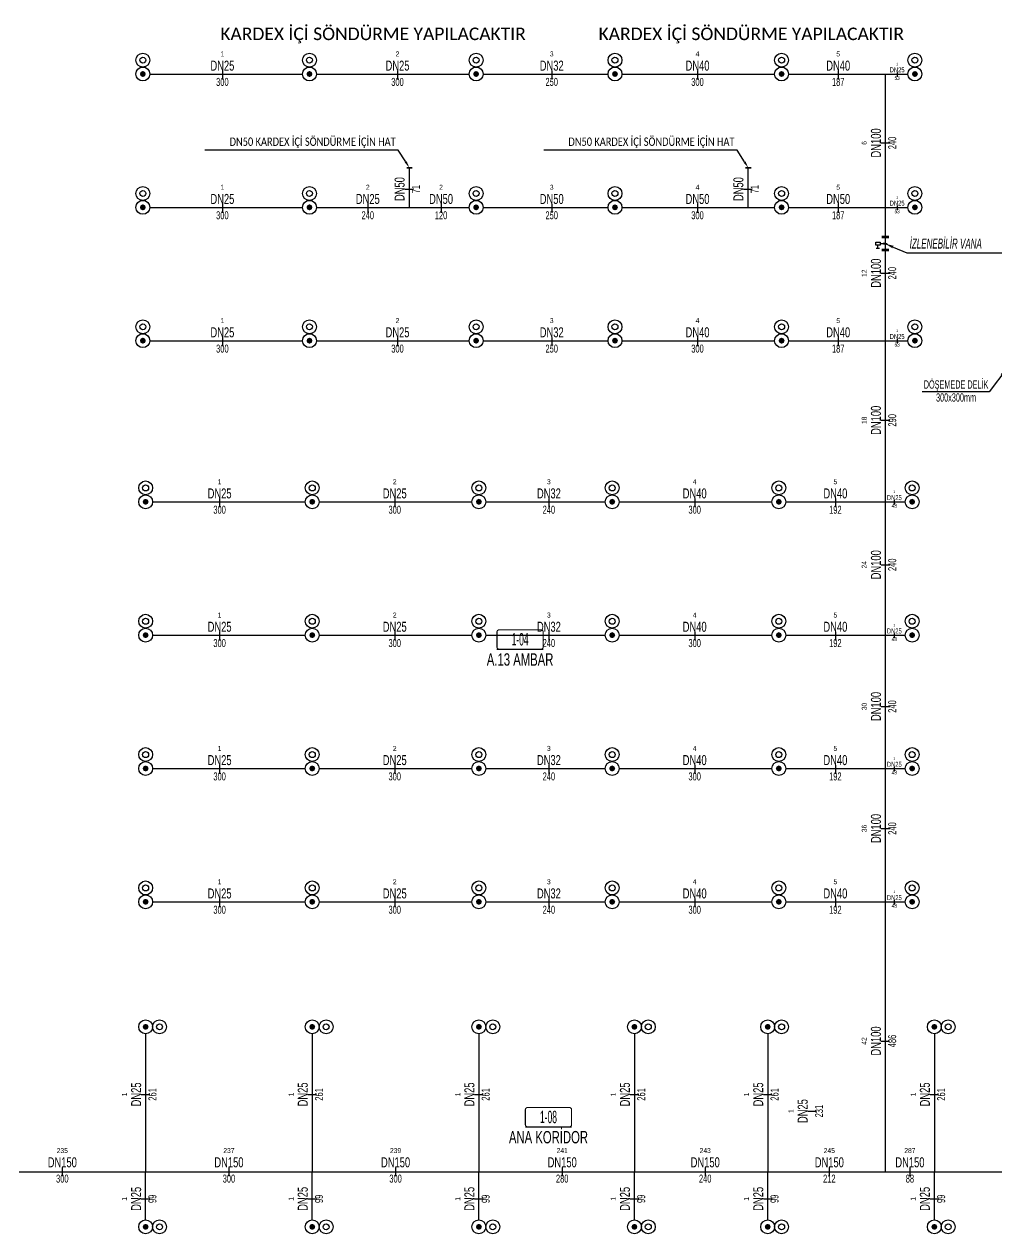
# Model space of a CAD drawing. Header units: centimetres. Extents: x 394264 to 551709, y 50011 to 59011.
# Drawn here: x 454831 to 456582, y 54590 to 56767 of the extents above; entities that cross this region are included whole.
import ezdxf
from ezdxf import colors
from ezdxf.entities.mleader import LeaderData, LeaderLine
from ezdxf.enums import TextEntityAlignment as Align
from ezdxf.math import Vec2, Vec3

# ---------------------------------------------------------------- set-up
doc = ezdxf.new("R2010")
doc.units = ezdxf.units.CM
doc.layers.get('0').update_dxf_attribs({"lineweight": 9})
for name, color, linetype, lineweight in [('-M-FIRE REZERVASYON', 2, 'Continuous', 30), ('-M-FIRE VALVE', 7, 'Continuous', 30), ('-M-YNGN-EQUIP', 7, 'Continuous', 25), ('-M-YNGN-ZON3', 6, 'SP', 30), ('0-MEK-YNG-YAZI', 71, 'Continuous', 35)]:
    doc.layers.add(name, color=color, linetype=linetype, lineweight=lineweight)
for name, color, linetype in [('-M-MAHAL-DEBILER', 7, 'Continuous'), ('-M-MAHAL-ETIKET-NOT', 7, 'Continuous'), ('-M-MAHAL-ETIKET-NOTM', 7, 'Continuous'), ('-M-MAHAL-ETK-', 7, 'Continuous'), ('-M-MAHAL-HAVA-DEGISIM', 7, 'Continuous'), ('-M-MAHAL-NO', 7, 'Continuous'), ('-M-MAHAL-NOM', 7, 'Continuous'), ('-M-YNGN-BORUID', 7, 'Continuous'), ('-M-YNGN-BORUUZUN', 7, 'Continuous'), ('-M-YNGN-BORUYUK', 7, 'Continuous'), ('-M-YNGN-SPR-YUK', 7, 'Continuous'), ('-M-YNGN-ZON3-CAP-', 7, 'Continuous'), ('-M-YNGN-ZON3-SPR-', 7, 'Continuous')]:
    doc.layers.add(name, color=color, linetype=linetype)
doc.layers.add('-M-YNGN-SPR-CAPCIZGI', color=188, linetype='Continuous', plot=False)
doc.styles.add('-M-ISSO-TEXT-TTF', font='ARIALN.TTF')
doc.styles.add('-M-MHLETK-NOT', font='romans.shx', dxfattribs={"width": 0.7})
doc.styles.add('-M-MHLETK-TEXT', font='ARIALN.TTF', dxfattribs={"width": 0.7})
doc.styles.add('ARIAL', font='arial.ttf', dxfattribs={"width": 0.8, "height": 16})
doc.styles.add('CIZGI', font='tahoma.ttf', dxfattribs={"width": 0.8, "oblique": 20})
doc.styles.add('GMD_', font='ARIALNI.TTF', dxfattribs={"height": 18})
doc.styles.add('HCAD', font='HCAD.SHX', dxfattribs={"width": 0.8, "height": 0.2})
doc.styles.add('PIPESIZE', font='hcad.shx', dxfattribs={"width": 0.8})
doc.styles.add('SPR-NOT', font='romans.shx')
doc.styles.get("Standard").update_dxf_attribs({"font": 'arial.ttf'})
doc.styles.add('YAZI', font='arial.ttf', dxfattribs={"width": 0.6, "height": 40})
doc.linetypes.add('SP', pattern='A,2,-0.1,["SP",CIZGI,S=0.14,R=0.2,X=0,Y=-0.07],-0.255', length=2.355)
doc.dimstyles.get("Standard").update_dxf_attribs({"dimtxt": 0.18, "dimasz": 0.18, "dimexe": 0.18, "dimexo": 0.0625, "dimgap": 0.09, "dimtad": 0, "dimtih": 1, "dimtoh": 1, "dimdec": 4, "dimzin": 0, "dimdsep": 46, "dimtxsty": 'Standard', "dimcen": 0.09, "dimadec": 0, "dimazin": 0, "dimtfac": 1, "dimtdec": 4, "dimtofl": 0, "dimtmove": 0, "dimatfit": 3, "dimfxl": 1, "dimtolj": 1, "dimtzin": 0, "dimarcsym": 0})

# ---------------------------------------------------------------- blocks, each defined once
blk = doc.blocks.new('M-MHLETK-YNG')
at = {"layer": '-M-MAHAL-ETIKET-NOTM', "color": 3, "style": '-M-ISSO-TEXT-TTF', "width": 0.8, "flags": 8}
blk.add_attdef('MAH-ADI2', text='', height=1.11, dxfattribs=at).set_placement((0, -2.55), align=Align.MIDDLE_CENTER)
at = {"layer": '-M-MAHAL-HAVA-DEGISIM', "style": '-M-MHLETK-NOT', "width": 0.5, "flags": 8}
blk.add_attdef('HAVADEG', text='', height=0.6, dxfattribs=at).set_placement((0, 3.61), align=Align.MIDDLE_CENTER)
blk.add_wipeout([(-2.08, 1.74), (2.08, 1.74), (2.08, 0), (-2.08, 0)]).dxf.layer = '-M-MAHAL-ETK-'
at = {"layer": '-M-MAHAL-ETK-', "color": 0}
for p, q in [((-2.08, 0), (2.08, 0)), ((-1.16, 0), (-1.16, 0))]:
    blk.add_line(p, q, dxfattribs=at)
blk.add_lwpolyline([(-1.88, 1.74, 0.1, 0.1, 0), (1.88, 1.74, 0.1, 0.1, -0.414214), (2.08, 1.54, 0.1, 0.1, 0), (2.08, 0.2, 0.1, 0.1, -0.414214), (1.88, 0, 0.1, 0.1, 0), (-1.88, 0, 0.1, 0.1, -0.414214), (-2.08, 0.2, 0.1, 0.1, 0), (-2.08, 1.54, 0.1, 0.1, -0.414214)], format="xyseb", close=True, dxfattribs=at)
at = {"layer": '-M-MAHAL-DEBILER', "color": 4, "style": '-M-MHLETK-NOT', "width": 0.5, "flags": 8}
blk.add_attdef('DEBIS', text='', height=0.4, dxfattribs=at).set_placement((-2.17, 2.15), align=Align.MIDDLE_CENTER)
at = {"layer": '-M-MAHAL-DEBILER', "color": 191, "style": '-M-MHLETK-NOT', "width": 0.5, "flags": 8}
blk.add_attdef('DEBIR', text='', height=0.4, dxfattribs=at).set_placement((-1.61, 2.15), align=Align.MIDDLE_CENTER)
at = {"layer": '-M-MAHAL-DEBILER', "color": 31, "style": '-M-MHLETK-NOT', "width": 0.5, "flags": 8}
blk.add_attdef('DEBIF', text='', height=0.4, dxfattribs=at).set_placement((1.59, 2.15), align=Align.MIDDLE_CENTER)
at = {"layer": '-M-MAHAL-DEBILER', "color": 1, "style": '-M-MHLETK-NOT', "width": 0.5, "flags": 8}
blk.add_attdef('DEBIE', text='', height=0.4, dxfattribs=at).set_placement((2.32, 2.15), align=Align.MIDDLE_CENTER)
at = {"layer": '-M-MAHAL-ETIKET-NOT', "color": 3}
for tag, height, style, width, flags, p in [('KIS', 0.04, '-M-MHLETK-NOT', 0.5, 9, (-2.59, 1.62)), ('ALAN', 0.04, '-M-MHLETK-NOT', 0.5, 9, (-2.58, 1.56)), ('RH', 0.04, '-M-MHLETK-NOT', 0.5, 9, (-2.39, 1.62)), ('YUKSEKLIK', 0.04, '-M-MHLETK-NOT', 0.5, 9, (-2.32, 1.56)), ('YAZ', 0.04, '-M-MHLETK-NOT', 0.5, 9, (-2.18, 1.62)), ('MAH-ADI', 1.11, '-M-ISSO-TEXT-TTF', 0.8, 8, (0, -0.93))]:
    blk.add_attdef(tag, text='', height=height, dxfattribs=dict(at, style=style, width=width, flags=flags)).set_placement(p, align=Align.MIDDLE_CENTER)
at = {"layer": '-M-MAHAL-ETIKET-NOT', "color": 3, "style": '-M-MHLETK-NOT', "width": 0.5, "flags": 9}
for tag, p, height in [('HL', (-2.62, 1.49), 0.0286), ('KLKTR', (-2.62, 1.42), 0.04), ('RDY-BOY1', (-2.61, 1.37), 0.0286), ('RDY-BOY2', (-2.61, 1.32), 0.0286), ('RDY-BOY3', (-2.61, 1.27), 0.0286), ('RDY-BOY4', (-2.61, 1.22), 0.0286), ('KON-BOY1', (-2.61, 1.14), 0.0286), ('KON-BOY2', (-2.61, 1.09), 0.0286), ('HLA', (-2.52, 1.49), 0.0286), ('RDY-TIP1', (-2.5, 1.37), 0.0286), ('RDY-TIP2', (-2.5, 1.32), 0.0286), ('RDY-TIP3', (-2.5, 1.27), 0.0286), ('RDY-TIP4', (-2.5, 1.22), 0.0286), ('KON-TIP1', (-2.5, 1.14), 0.0286), ('KON-TIP2', (-2.5, 1.09), 0.0286), ('RDY-ADET1', (-2.39, 1.37), 0.0286), ('RDY-ADET2', (-2.39, 1.32), 0.0286), ('RDY-ADET3', (-2.39, 1.27), 0.0286), ('RDY-ADET4', (-2.39, 1.22), 0.0286), ('KON-ADET1', (-2.39, 1.14), 0.0286), ('KON-ADET2', (-2.39, 1.09), 0.0286), ('RDY-ISI1', (-2.27, 1.37), 0.0286), ('RDY-ISI2', (-2.27, 1.32), 0.0286), ('RDY-ISI3', (-2.27, 1.27), 0.0286), ('RDY-ISI4', (-2.27, 1.22), 0.0286), ('KON-ISI1', (-2.27, 1.14), 0.0286), ('KON-ISI2', (-2.27, 1.09), 0.0286), ('SHG', (-2.23, 1.49), 0.0286), ('AHU', (-2.23, 1.44), 0.0286), ('LHG', (-2.13, 1.49), 0.0286), ('RDY-BNP1', (-2.1, 1.37), 0.0286), ('RDY-BNP2', (-2.1, 1.32), 0.0286), ('RDY-BNP3', (-2.1, 1.27), 0.0286), ('RDY-BNP4', (-2.1, 1.22), 0.0286), ('KON-BNP1', (-2.1, 1.14), 0.0286), ('KON-BNP2', (-2.1, 1.09), 0.0286), ('HG', (-2.04, 1.49), 0.0286), ('HGA', (-1.96, 1.49), 0.0286), ('EF', (-1.96, 1.44), 0.0286), ('RDY-BNK1', (-1.96, 1.37), 0.0286), ('RDY-BNK2', (-1.96, 1.32), 0.0286), ('RDY-BNK3', (-1.96, 1.27), 0.0286), ('RDY-BNK4', (-1.96, 1.22), 0.0286), ('KON-BNK1', (-1.96, 1.14), 0.0286), ('KON-BNK2', (-1.96, 1.09), 0.0286), ('KON-BOY3', (-2.61, 1.04), 0.0286), ('FCU-TIP1', (-2.61, 0.96), 0.0286), ('FCU-TIP2', (-2.61, 0.91), 0.0286), ('FCU-TIP3', (-2.61, 0.86), 0.0286), ('VRV-TIP1', (-2.61, 0.76), 0.0286), ('VRV-TIP2', (-2.61, 0.71), 0.0286), ('FCU-ADET1', (-2.52, 0.96), 0.0286), ('FCU-ADET2', (-2.52, 0.91), 0.0286), ('FCU-ADET3', (-2.52, 0.86), 0.0286), ('VRV-ADET1', (-2.52, 0.76), 0.0286), ('VRV-ADET2', (-2.52, 0.71), 0.0286), ('KON-TIP3', (-2.5, 1.04), 0.0286), ('FCU-KAP1', (-2.4, 0.96), 0.0286), ('FCU-KAP2', (-2.4, 0.91), 0.0286), ('FCU-KAP3', (-2.4, 0.86), 0.0286), ('VRV-KAP1', (-2.4, 0.76), 0.0286), ('VRV-KAP2', (-2.4, 0.71), 0.0286), ('KON-ADET3', (-2.39, 1.04), 0.0286), ('FCU-DUY1', (-2.27, 0.96), 0.0286), ('FCU-DUY2', (-2.27, 0.91), 0.0286), ('FCU-DUY3', (-2.27, 0.86), 0.0286), ('VRV-DUY1', (-2.27, 0.76), 0.0286), ('VRV-DUY2', (-2.27, 0.71), 0.0286), ('KON-ISI3', (-2.27, 1.04), 0.0286), ('FCU-SOG1', (-2.15, 0.96), 0.0286), ('FCU-SOG2', (-2.15, 0.91), 0.0286), ('FCU-SOG3', (-2.15, 0.86), 0.0286), ('VRV-SOG1', (-2.15, 0.76), 0.0286), ('VRV-SOG2', (-2.15, 0.71), 0.0286), ('KON-BNP3', (-2.1, 1.04), 0.0286), ('FCU-ISI1', (-2.04, 0.96), 0.0286), ('FCU-ISI2', (-2.04, 0.91), 0.0286), ('FCU-ISI3', (-2.04, 0.86), 0.0286), ('VRV-ISI1', (-2.04, 0.76), 0.0286), ('VRV-ISI2', (-2.04, 0.71), 0.0286), ('KON-BNK3', (-1.96, 1.04), 0.0286), ('FCU-DEBI1', (-1.95, 0.96), 0.0286), ('FCU-DEBI2', (-1.95, 0.91), 0.0286), ('FCU-DEBI3', (-1.95, 0.86), 0.0286), ('VRV-DEBI1', (-1.95, 0.76), 0.0286), ('VRV-DEBI2', (-1.95, 0.71), 0.0286), ('FCU-BNP1', (-1.83, 0.96), 0.0286), ('FCU-BNP2', (-1.83, 0.91), 0.0286), ('FCU-BNP3', (-1.83, 0.86), 0.0286), ('VRV-BNP1', (-1.83, 0.76), 0.0286), ('VRV-BNP2', (-1.83, 0.71), 0.0286), ('FCU-BNK1', (-1.61, 0.96), 0.0286), ('FCU-BNK2', (-1.61, 0.91), 0.0286), ('FCU-BNK3', (-1.61, 0.86), 0.0286), ('VRV-BNK1', (-1.61, 0.76), 0.0286), ('VRV-BNK2', (-1.61, 0.71), 0.0286)]:
    blk.add_attdef(tag, p, '', height=height, dxfattribs=at)
at = {"layer": '-M-MAHAL-HAVA-DEGISIM', "style": '-M-MHLETK-NOT', "width": 0.5, "flags": 8}
blk.add_attdef('HAVA', text='', height=0.6, dxfattribs=at).set_placement((0, 2.4), align=Align.MIDDLE_CENTER)
at = {"layer": '-M-MAHAL-NO', "color": 7, "style": '-M-MHLETK-TEXT', "width": 0.6, "flags": 8}
blk.add_attdef('MAH-NO', text='', height=1.11, dxfattribs=at).set_placement((0, 0.89), align=Align.MIDDLE_CENTER)
at = {"layer": '-M-MAHAL-NOM', "color": 7, "style": '-M-MHLETK-TEXT', "width": 0.6, "flags": 8}
blk.add_attdef('MAH-NOM', text='', height=1.11, dxfattribs=at).set_placement((0, 0.89), align=Align.MIDDLE_CENTER)
blk = doc.blocks.new('*U147')
at = {"color": 0, "linetype": 'ByBlock'}
for p, q in [((-23.2, -11.4), (-23.2, 11.1)), ((-18.7, -11.4), (-18.7, 11.1)), ((-2.7, 6.9), (2.7, -6.9)), ((0, 0), (0, 16.6)), ((15.7, 23.9), (4.9, 23.9)), ((15.7, 18.4), (15.7, 29.4)), ((18.7, -11.4), (18.7, 11.1)), ((23.2, -11.4), (23.2, 11.1))]:
    blk.add_line(p, q, dxfattribs=at)
blk.add_lwpolyline([(-4.9, 31.2), (-4.9, 16.6), (4.9, 16.6), (4.9, 31.2)], close=True, dxfattribs=at)
blk.add_trace([(-2.7, 6.9), (2.7, 6.9), (-2.7, -6.9), (2.7, -6.9)], dxfattribs=at)
blk = doc.blocks.new('SPRKL100')
at = {"layer": '-M-YNGN-SPR-CAPCIZGI'}
blk.add_line((0, 0.43), (0, -0.43), dxfattribs=at)
at = {"layer": '-M-YNGN-BORUID', "color": 0, "style": 'HCAD', "width": 0.8, "flags": 1}
blk.add_attdef('DIC', text='', height=0.4, dxfattribs=at).set_placement((0, -1.69), align=Align.CENTER)
at = {"layer": '-M-YNGN-BORUUZUN', "color": 0, "style": 'HCAD', "width": 0.7}
blk.add_attdef('BOY', text='', height=0.8, dxfattribs=at).set_placement((0, -1.08), align=Align.CENTER)
at = {"layer": '-M-YNGN-BORUYUK', "color": 6, "style": 'PIPESIZE', "width": 0.8}
blk.add_attdef('YUK', text='', height=0.5, dxfattribs=at).set_placement((0, 1.87), align=Align.CENTER)
at = {"color": 0, "style": 'PIPESIZE', "width": 0.7}
blk.add_attdef('CAP', text='', height=1, dxfattribs=at).set_placement((0, 0.45), align=Align.CENTER)
blk = doc.blocks.new('SP-C-PU-12')
at = {"ltscale": 10}
blk.add_line((0, 0), (0, 0), dxfattribs=at)
at = {"color": 1, "linetype": 'Continuous'}
for centre in [(0, 0), (25, 0)]:
    blk.add_circle(centre, 12.5, dxfattribs=at)
at = {"ltscale": 10}
blk.add_circle((25, 0), 5.37, dxfattribs=at)
for points in [[(-5.4, 0), (-3.8, 3.8), (-3.8, -3.8), (0, 5.4)], [(-3.8, -3.8), (0, 5.4), (0, -5.4), (3.8, 3.8)], [(0, -5.4), (3.8, 3.8), (3.8, -3.8), (5.4, 0)]]:
    blk.add_solid(points, dxfattribs=at)
at = {"layer": '-M-YNGN-SPR-YUK', "style": 'SPR-NOT', "width": 0.5, "flags": 9}
for tag, p in [('YUK', (0, 17.8)), ('CAP', (0, 14.4)), ('TIP', (0.2, 10.8))]:
    blk.add_attdef(tag, text='', height=2.5, dxfattribs=at).set_placement(p, align=Align.MIDDLE_CENTER)
blk = doc.blocks.new('A$C69E72E1E')
at = {"layer": '-M-YNGN-ZON3', "ltscale": 50}
for p, q in [((455057.2, 56677.6), (455332.2, 56677.6)), ((455357.2, 56677.6), (455632.2, 56677.6)), ((455657.2, 56677.6), (455882.2, 56677.6)), ((455907.2, 56677.6), (456182.2, 56677.6)), ((456207.2, 56677.6), (456381.5, 56677.6)), ((456381.5, 56677.6), (456422.2, 56677.6)), ((456381.5, 56437.6), (456381.5, 56677.6)), ((455524.7, 56437.6), (455524.7, 56508.8)), ((456134.7, 56437.6), (456134.7, 56508.8)), ((455057.2, 56437.6), (455332.2, 56437.6)), ((455357.2, 56437.6), (455524.7, 56437.6)), ((455524.7, 56437.6), (455632.2, 56437.6)), ((455657.2, 56437.6), (455882.2, 56437.6)), ((455907.2, 56437.6), (456182.2, 56437.6)), ((456207.2, 56437.6), (456381.5, 56437.6)), ((456381.5, 56437.6), (456422.2, 56437.6)), ((456381.5, 56197.6), (456381.5, 56437.6)), ((455057.2, 56197.6), (455332.2, 56197.6)), ((455357.2, 56197.6), (455632.2, 56197.6)), ((455657.2, 56197.6), (455882.2, 56197.6)), ((455907.2, 56197.6), (456182.2, 56197.6)), ((456207.2, 56197.6), (456381.5, 56197.6)), ((456381.5, 56197.6), (456422.2, 56197.6)), ((456381.5, 55907.6), (456381.5, 56197.6)), ((455062.2, 55907.6), (455337.2, 55907.6)), ((455362.2, 55907.6), (455637.2, 55907.6)), ((455662.2, 55907.6), (455877.2, 55907.6)), ((455902.2, 55907.6), (456177.2, 55907.6)), ((456202.2, 55907.6), (456381.5, 55907.6)), ((456381.5, 55907.6), (456417.2, 55907.6)), ((456381.5, 55667.6), (456381.5, 55907.6)), ((455062.2, 55667.6), (455337.2, 55667.6)), ((455362.2, 55667.6), (455637.2, 55667.6)), ((455662.2, 55667.6), (455877.2, 55667.6)), ((455902.2, 55667.6), (456177.2, 55667.6)), ((456202.2, 55667.6), (456381.5, 55667.6)), ((456381.5, 55667.6), (456417.2, 55667.6)), ((456381.5, 55427.6), (456381.5, 55667.6)), ((455062.2, 55427.6), (455337.2, 55427.6)), ((455362.2, 55427.6), (455637.2, 55427.6)), ((455662.2, 55427.6), (455877.2, 55427.6)), ((455902.2, 55427.6), (456177.2, 55427.6)), ((456202.2, 55427.6), (456381.5, 55427.6)), ((456381.5, 55427.6), (456417.2, 55427.6)), ((456381.5, 55187.6), (456381.5, 55427.6)), ((455062.2, 55187.6), (455337.2, 55187.6)), ((455362.2, 55187.6), (455637.2, 55187.6)), ((455662.2, 55187.6), (455877.2, 55187.6)), ((455902.2, 55187.6), (456177.2, 55187.6)), ((456202.2, 55187.6), (456381.5, 55187.6)), ((456381.5, 54701.7), (456381.5, 55187.6)), ((456381.5, 55187.6), (456417.2, 55187.6)), ((455049.7, 54950.1), (455049.7, 54701.7)), ((455349.7, 54950.1), (455349.7, 54701.7)), ((455649.7, 54950.1), (455649.7, 54701.7)), ((455929.7, 54950.1), (455929.7, 54701.7)), ((456169.7, 54950.1), (456169.7, 54701.7)), ((456469.7, 54950.1), (456469.7, 54701.7)), ((454749.7, 54701.7), (455049.7, 54701.7)), ((455049.7, 54701.7), (455349.7, 54701.7)), ((455049.7, 54615.1), (455049.7, 54701.7)), ((455349.7, 54701.7), (455649.7, 54701.7)), ((455349.7, 54615.1), (455349.7, 54701.7)), ((455649.7, 54701.7), (455929.7, 54701.7)), ((455649.7, 54615.1), (455649.7, 54701.7)), ((455929.7, 54701.7), (456169.7, 54701.7)), ((455929.7, 54615.1), (455929.7, 54701.7)), ((456169.7, 54701.7), (456381.5, 54701.7)), ((456169.7, 54615.1), (456169.7, 54701.7)), ((456381.5, 54701.7), (456469.7, 54701.7)), ((456469.7, 54701.7), (456794.7, 54701.7)), ((456469.7, 54615.1), (456469.7, 54701.7))]:
    blk.add_line(p, q, dxfattribs=at)
at = {"layer": '-M-YNGN-ZON3-CAP-'}
for p, xscale, yscale, zscale, rotation, values in [((455187.9, 56675.6), 18, 18, 18, 359.9999999999999, {'YUK': '1', 'CAP': 'DN25', 'BOY': '300'}), ((455503.2, 56675.6), 18, 18, 18, 359.9999999999999, {'YUK': '2', 'CAP': 'DN25', 'BOY': '300'}), ((455780.8, 56675.6), 18, 18, 18, 359.9999999999999, {'YUK': '3', 'CAP': 'DN32', 'BOY': '250'}), ((456043.3, 56675.6), 18, 18, 18, 359.9999999999999, {'YUK': '4', 'CAP': 'DN40', 'BOY': '300'}), ((456296.6, 56675.6), 18, 18, 18, 359.9999999999999, {'YUK': '5', 'CAP': 'DN40', 'BOY': '187'}), ((456402.7, 56676.6), 9, 9, 9, 359.9999999999999, {'YUK': '1', 'CAP': 'DN25', 'BOY': '53'}), ((456381.6, 56553.5), 18, 18, 18, 89.99999999999993, {'YUK': '6', 'CAP': 'DN100', 'BOY': '240'}), ((455187.9, 56435.6), 18, 18, 18, 359.9999999999999, {'YUK': '1', 'CAP': 'DN25', 'BOY': '300'}), ((455449.7, 56435.6), 18, 18, 18, 359.9999999999999, {'YUK': '2', 'CAP': 'DN25', 'BOY': '240'}), ((455581.6, 56435.6), 18, 18, 18, 359.9999999999999, {'YUK': '2', 'CAP': 'DN50', 'BOY': '120'}), ((455780.8, 56435.6), 18, 18, 18, 359.9999999999999, {'YUK': '3', 'CAP': 'DN50', 'BOY': '250'}), ((456043.3, 56435.6), 18, 18, 18, 359.9999999999999, {'YUK': '4', 'CAP': 'DN50', 'BOY': '300'}), ((456296.6, 56435.6), 18, 18, 18, 359.9999999999999, {'YUK': '5', 'CAP': 'DN50', 'BOY': '187'}), ((456402.7, 56436.6), 9, 9, 9, 359.9999999999999, {'YUK': '1', 'CAP': 'DN25', 'BOY': '53'}), ((456381.6, 56319.1), 18, 18, 18, 89.99999999999993, {'YUK': '12', 'CAP': 'DN100', 'BOY': '240'}), ((455187.9, 56195.6), 18, 18, 18, 359.9999999999999, {'YUK': '1', 'CAP': 'DN25', 'BOY': '300'}), ((455503.2, 56195.6), 18, 18, 18, 359.9999999999999, {'YUK': '2', 'CAP': 'DN25', 'BOY': '300'}), ((455780.8, 56195.6), 18, 18, 18, 359.9999999999999, {'YUK': '3', 'CAP': 'DN32', 'BOY': '250'}), ((456043.3, 56195.6), 18, 18, 18, 359.9999999999999, {'YUK': '4', 'CAP': 'DN40', 'BOY': '300'}), ((456296.6, 56195.6), 18, 18, 18, 359.9999999999999, {'YUK': '5', 'CAP': 'DN40', 'BOY': '187'}), ((456402.7, 56196.6), 9, 9, 9, 359.9999999999999, {'YUK': '1', 'CAP': 'DN25', 'BOY': '53'}), ((456381.6, 56054.3), 18, 18, 18, 89.99999999999993, {'YUK': '18', 'CAP': 'DN100', 'BOY': '290'}), ((455182.9, 55905.6), 18, 18, 18, 359.9999999999999, {'YUK': '1', 'CAP': 'DN25', 'BOY': '300'}), ((455498.2, 55905.6), 18, 18, 18, 359.9999999999999, {'YUK': '2', 'CAP': 'DN25', 'BOY': '300'}), ((455775.7, 55905.6), 18, 18, 18, 359.9999999999999, {'YUK': '3', 'CAP': 'DN32', 'BOY': '240'}), ((456038.2, 55905.6), 18, 18, 18, 359.9999999999999, {'YUK': '4', 'CAP': 'DN40', 'BOY': '300'}), ((456291.5, 55905.6), 18, 18, 18, 359.9999999999999, {'YUK': '5', 'CAP': 'DN40', 'BOY': '192'}), ((456397.6, 55906.6), 9, 9, 9, 359.9999999999999, {'YUK': '1', 'CAP': 'DN25', 'BOY': '48'}), ((456381.6, 55794.3), 18, 18, 18, 89.99999999999993, {'YUK': '24', 'CAP': 'DN100', 'BOY': '240'}), ((455182.9, 55665.6), 18, 18, 18, 359.9999999999999, {'YUK': '1', 'CAP': 'DN25', 'BOY': '300'}), ((455498.2, 55665.6), 18, 18, 18, 359.9999999999999, {'YUK': '2', 'CAP': 'DN25', 'BOY': '300'}), ((455775.7, 55665.6), 18, 18, 18, 359.9999999999999, {'YUK': '3', 'CAP': 'DN32', 'BOY': '240'}), ((456038.2, 55665.6), 18, 18, 18, 359.9999999999999, {'YUK': '4', 'CAP': 'DN40', 'BOY': '300'}), ((456291.5, 55665.6), 18, 18, 18, 359.9999999999999, {'YUK': '5', 'CAP': 'DN40', 'BOY': '192'}), ((456397.6, 55666.6), 9, 9, 9, 359.9999999999999, {'YUK': '1', 'CAP': 'DN25', 'BOY': '48'}), ((456381.6, 55539.2), 18, 18, 18, 89.99999999999993, {'YUK': '30', 'CAP': 'DN100', 'BOY': '240'}), ((455182.9, 55425.6), 18, 18, 18, 359.9999999999999, {'YUK': '1', 'CAP': 'DN25', 'BOY': '300'}), ((455498.2, 55425.6), 18, 18, 18, 359.9999999999999, {'YUK': '2', 'CAP': 'DN25', 'BOY': '300'}), ((455775.7, 55425.6), 18, 18, 18, 359.9999999999999, {'YUK': '3', 'CAP': 'DN32', 'BOY': '240'}), ((456038.2, 55425.6), 18, 18, 18, 359.9999999999999, {'YUK': '4', 'CAP': 'DN40', 'BOY': '300'}), ((456291.5, 55425.6), 18, 18, 18, 359.9999999999999, {'YUK': '5', 'CAP': 'DN40', 'BOY': '192'}), ((456397.6, 55426.6), 9, 9, 9, 359.9999999999999, {'YUK': '1', 'CAP': 'DN25', 'BOY': '48'}), ((456381.6, 55319.6), 18, 18, 18, 89.99999999999993, {'YUK': '36', 'CAP': 'DN100', 'BOY': '240'}), ((455182.9, 55185.6), 18, 18, 18, 359.9999999999999, {'YUK': '1', 'CAP': 'DN25', 'BOY': '300'}), ((455498.2, 55185.6), 18, 18, 18, 359.9999999999999, {'YUK': '2', 'CAP': 'DN25', 'BOY': '300'}), ((455775.7, 55185.6), 18, 18, 18, 359.9999999999999, {'YUK': '3', 'CAP': 'DN32', 'BOY': '240'}), ((456038.2, 55185.6), 18, 18, 18, 359.9999999999999, {'YUK': '4', 'CAP': 'DN40', 'BOY': '300'}), ((456291.5, 55185.6), 18, 18, 18, 359.9999999999999, {'YUK': '5', 'CAP': 'DN40', 'BOY': '192'}), ((456397.6, 55186.6), 9, 9, 9, 359.9999999999999, {'YUK': '1', 'CAP': 'DN25', 'BOY': '48'}), ((456381.5, 54937.1), 18, 18, 18, 90, {'YUK': '42', 'CAP': 'DN100', 'BOY': '486'}), ((455049.7, 54840.9), 18, 18, 18, 90, {'YUK': '1', 'CAP': 'DN25', 'BOY': '261'}), ((455349.7, 54840.9), 18, 18, 18, 90, {'YUK': '1', 'CAP': 'DN25', 'BOY': '261'}), ((455649.7, 54840.9), 18, 18, 18, 90, {'YUK': '1', 'CAP': 'DN25', 'BOY': '261'}), ((455929.7, 54840.9), 18, 18, 18, 90, {'YUK': '1', 'CAP': 'DN25', 'BOY': '261'}), ((456169.7, 54840.9), 18, 18, 18, 90, {'YUK': '1', 'CAP': 'DN25', 'BOY': '261'}), ((456469.7, 54840.9), 18, 18, 18, 90, {'YUK': '1', 'CAP': 'DN25', 'BOY': '261'}), ((456249.7, 54810.9), 18, 18, 18, 90, {'YUK': '1', 'CAP': 'DN25', 'BOY': '231'}), ((455049.7, 54653), 18, 18, 18, 90, {'YUK': '1', 'CAP': 'DN25', 'BOY': '99'}), ((455349.7, 54653), 18, 18, 18, 90, {'YUK': '1', 'CAP': 'DN25', 'BOY': '99'}), ((455649.7, 54653), 18, 18, 18, 90, {'YUK': '1', 'CAP': 'DN25', 'BOY': '99'}), ((455929.7, 54653), 18, 18, 18, 90, {'YUK': '1', 'CAP': 'DN25', 'BOY': '99'}), ((456169.7, 54653), 18, 18, 18, 90, {'YUK': '1', 'CAP': 'DN25', 'BOY': '99'}), ((456469.7, 54653), 18, 18, 18, 90, {'YUK': '1', 'CAP': 'DN25', 'BOY': '99'})]:
    blk.add_blockref('SPRKL100', p, dxfattribs=dict(at, xscale=xscale, yscale=yscale, zscale=zscale, rotation=rotation)).add_auto_attribs(values)
ref = blk.add_blockref('SPRKL100', (455524, 56470.4), dxfattribs=dict(at, xscale=18, yscale=18, zscale=18, rotation=89.99999999999993))
ref.add_attrib('CAP', 'DN50', dxfattribs={"layer": '0', "color": 0, "height": 18, "rotation": 90, "style": 'PIPESIZE', "width": 0.7}).set_placement((455515.9, 56470.4), align=Align.CENTER)
ref.add_attrib('BOY', '71', dxfattribs={"layer": '-M-YNGN-BORUUZUN', "color": 0, "height": 14.4, "rotation": 90, "style": 'HCAD', "width": 0.7}).set_placement((455543.4, 56470.4), align=Align.CENTER)
ref = blk.add_blockref('SPRKL100', (456134, 56470.4), dxfattribs=dict(at, xscale=18, yscale=18, zscale=18, rotation=89.99999999999993))
ref.add_attrib('CAP', 'DN50', dxfattribs={"layer": '0', "color": 0, "height": 18, "rotation": 90, "style": 'PIPESIZE', "width": 0.7}).set_placement((456125.9, 56470.4), align=Align.CENTER)
ref.add_attrib('BOY', '71', dxfattribs={"layer": '-M-YNGN-BORUUZUN', "color": 0, "height": 14.4, "rotation": 90, "style": 'HCAD', "width": 0.7}).set_placement((456153.4, 56470.4), align=Align.CENTER)
at = {"layer": '-M-YNGN-ZON3-CAP-', "xscale": 18, "yscale": 18, "zscale": 18}
for p, values in [((454899.7, 54701.7), {'YUK': '235', 'CAP': 'DN150', 'BOY': '300'}), ((455199.7, 54701.7), {'YUK': '237', 'CAP': 'DN150', 'BOY': '300'}), ((455499.7, 54701.7), {'YUK': '239', 'CAP': 'DN150', 'BOY': '300'}), ((455799.7, 54701.7), {'YUK': '241', 'CAP': 'DN150', 'BOY': '280'}), ((456057.2, 54701.7), {'YUK': '243', 'CAP': 'DN150', 'BOY': '240'}), ((456280.6, 54701.7), {'YUK': '245', 'CAP': 'DN150', 'BOY': '212'}), ((456425.7, 54701.7), {'YUK': '287', 'CAP': 'DN150', 'BOY': '88'})]:
    blk.add_blockref('SPRKL100', p, dxfattribs=at).add_auto_attribs(values)
at = {"layer": '-M-YNGN-ZON3-SPR-', "color": 3, "rotation": 90}
for p in [(455044.7, 56677.6), (455344.7, 56677.6), (455644.7, 56677.6), (455894.7, 56677.6), (456194.7, 56677.6), (456434.7, 56677.6), (455044.7, 56437.6), (455344.7, 56437.6), (455644.7, 56437.6), (455894.7, 56437.6), (456194.7, 56437.6), (456434.7, 56437.6), (455044.7, 56197.6), (455344.7, 56197.6), (455644.7, 56197.6), (455894.7, 56197.6), (456194.7, 56197.6), (456434.7, 56197.6), (455049.7, 55907.6), (455349.7, 55907.6), (455649.7, 55907.6), (455889.7, 55907.6), (456189.7, 55907.6), (456429.7, 55907.6), (455049.7, 55667.6), (455349.7, 55667.6), (455649.7, 55667.6), (455889.7, 55667.6), (456189.7, 55667.6), (456429.7, 55667.6), (455049.7, 55427.6), (455349.7, 55427.6), (455649.7, 55427.6), (455889.7, 55427.6), (456189.7, 55427.6), (456429.7, 55427.6), (455049.7, 55187.6), (455349.7, 55187.6), (455649.7, 55187.6), (455889.7, 55187.6), (456189.7, 55187.6), (456429.7, 55187.6)]:
    blk.add_blockref('SP-C-PU-12', p, dxfattribs=at)
at = {"layer": '-M-YNGN-ZON3-SPR-', "color": 3}
for p in [(455049.7, 54962.6), (455349.7, 54962.6), (455649.7, 54962.6), (455929.7, 54962.6), (456169.7, 54962.6), (456469.7, 54962.6), (455049.7, 54602.6), (455349.7, 54602.6), (455649.7, 54602.6), (455929.7, 54602.6), (456169.7, 54602.6), (456469.7, 54602.6)]:
    blk.add_blockref('SP-C-PU-12', p, dxfattribs=at)

msp = doc.modelspace()

# ---------------------------------------------------------------- linework, layer by layer
at = {"layer": '0-MEK-YNG-YAZI'}
for p, q in [((455519.7, 56508.8), (455529.7, 56508.8)), ((456129.7, 56508.8), (456139.7, 56508.8))]:
    msp.add_line(p, q, dxfattribs=at)

# ---------------------------------------------------------------- block references
at = {"layer": '-M-FIRE VALVE', "xscale": -0.5556678089694039, "yscale": 0.5556678089694039, "zscale": 0.5556678089694039, "rotation": 89.99999999999987}
msp.add_blockref('*U147', (456381.4, 56372.2), dxfattribs=at)
at = {"layer": '-M-MAHAL-ETK-', "xscale": 20, "yscale": 20, "zscale": 20}
for p, values in [((455723.9, 55642.4), {'MAH-NO': '1-04', 'MAH-ADI': 'A.13 AMBAR'}), ((455775, 54782.6), {'MAH-NO': '1-08', 'MAH-ADI': 'ANA KORİDOR'})]:
    msp.add_blockref('M-MHLETK-YNG', p, dxfattribs=at).add_auto_attribs(values)

# ---------------------------------------------------------------- texts
at = {"layer": '-M-FIRE REZERVASYON', "style": 'YAZI', "width": 0.6}
msp.add_text('DÖŞEMEDE DELİK', height=15, dxfattribs=at).set_placement((456508.8, 56106.8), align=Align.BOTTOM_CENTER)
msp.add_text('300x300mm', height=15, dxfattribs=at).set_placement((456508.8, 56102.9), align=Align.TOP_CENTER)
at = {"layer": '0-MEK-YNG-YAZI', "char_height": 20, "width": 704.516, "attachment_point": 7}
for insert in [(455184.2, 56732.7), (455865.2, 56732.7)]:
    msp.add_mtext('{\\fCalibri|b0|i0|c162|p34;\\H1.128205x;KARDEX İÇİ SÖNDÜRME YAPILACAKTIR}', dxfattribs=dict(at, insert=insert))

# ---------------------------------------------------------------- leaders
at = {"layer": '-M-FIRE REZERVASYON'}
msp.add_leader([(456600.1, 56147.6), (456568.2, 56105.8), (456447.8, 56105.8)], dimstyle='Standard', override={"dimscale": 100, "dimasz": 0.15, "dimfxl": 0.18}, dxfattribs=at)
at = {"layer": '-M-FIRE VALVE'}
ml = msp.add_multileader_mtext('Standard', dxfattribs=at)
ml.set_content('\\W0.7;İZLENEBİLİR VANA', color=256, style='GMD_')
ml.set_leader_properties(color=256)
ml.build(insert=Vec2(0, 0))
ml.multileader.update_dxf_attribs({"text_left_attachment_type": 5, "text_right_attachment_type": 5, "dogleg_length": 1, "arrow_head_size": 15})
ctx = ml.context
ctx.base_point, ctx.char_height, ctx.arrow_head_size, ctx.landing_gap_size, ctx.plane_origin = Vec3(456420.9, 56355.6), 18, 15, 5, Vec3(457010.6, 55674.3)
ctx.left_attachment, ctx.right_attachment, ctx.text_align_type, ctx.attachment_type = 5, 5, 1, 1
notes = []
notes.append((ctx, [(0, (1, 1, 0), (456419.9, 56355.6), (1, 0), 1, [(0, [(456381.5, 56372.1)], 0, [])])]))
ctx.mtext.insert, ctx.mtext.width, ctx.mtext.alignment, ctx.mtext.flow_direction = Vec3(456490.2, 56381.4), 389.572, 2, 5
at = {"layer": '-M-YNGN-EQUIP', "color": 7}
ml = msp.add_multileader_mtext('Standard', dxfattribs=at)
ml.set_content('\\fCalibri|b0|i0|c162|p34;DN50 KARDEX İÇİ SÖNDÜRME İÇİN HAT', color=7, style='ARIAL')
ml.set_leader_properties(color=256)
ml.build(insert=Vec2(0, 0))
ml.multileader.update_dxf_attribs({"text_left_attachment_type": 5, "text_right_attachment_type": 5, "dogleg_length": 0.667, "arrow_head_size": 12.5})
ctx = ml.context
ctx.base_point, ctx.char_height, ctx.arrow_head_size, ctx.landing_gap_size, ctx.plane_origin = Vec3(455196.8, 56540.4), 15, 12.5, 3.33, Vec3(455382.2, 55986.8)
ctx.left_attachment, ctx.right_attachment, ctx.text_align_type, ctx.attachment_type = 5, 5, 1, 1
notes.append((ctx, [(0, (1, 1, 0), (455504.6, 56540.4), (-1, 0), 0.667, [(0, [(455524.7, 56508.8)], 0, [])])]))
ctx.mtext.insert, ctx.mtext.rotation, ctx.mtext.width, ctx.mtext.alignment, ctx.mtext.flow_direction = Vec3(455350.4, 56563.3), 6.283185, 389.572, 2, 5
ml = msp.add_multileader_mtext('Standard', dxfattribs=at)
ml.set_content('\\fCalibri|b0|i0|c162|p34;DN50 KARDEX İÇİ SÖNDÜRME İÇİN HAT', color=7, style='ARIAL')
ml.set_leader_properties(color=256)
ml.build(insert=Vec2(0, 0))
ml.multileader.update_dxf_attribs({"text_left_attachment_type": 5, "text_right_attachment_type": 5, "dogleg_length": 0.667, "arrow_head_size": 12.5})
ctx = ml.context
ctx.base_point, ctx.char_height, ctx.arrow_head_size, ctx.landing_gap_size, ctx.plane_origin = Vec3(455806.8, 56540.4), 15, 12.5, 3.33, Vec3(455992.2, 55986.8)
ctx.left_attachment, ctx.right_attachment, ctx.text_align_type, ctx.attachment_type = 5, 5, 1, 1
notes.append((ctx, [(0, (1, 1, 0), (456114.6, 56540.4), (-1, 0), 0.667, [(0, [(456134.7, 56508.8)], 0, [])])]))
ctx.mtext.insert, ctx.mtext.rotation, ctx.mtext.width, ctx.mtext.alignment, ctx.mtext.flow_direction = Vec3(455960.4, 56563.3), 6.283185, 389.572, 2, 5
for ctx, leaders in notes:
    for number, flags, end, landing, length, lines in leaders:
        leader = LeaderData()
        leader.index, (leader.has_last_leader_line, leader.has_dogleg_vector, leader.attachment_direction) = number, flags
        leader.last_leader_point, leader.dogleg_vector, leader.dogleg_length = Vec3(end), Vec3(landing), length
        for number, points, colour, breaks in lines:
            line = LeaderLine()
            line.index, line.vertices, line.color, line.breaks = number, Vec3.list(points), colors.encode_raw_color(colour), breaks
            leader.lines.append(line)
        ctx.leaders.append(leader)

# ---------------------------------------------------------------- next in the draw order: block references
at = {"layer": '-M-YNGN-ZON3', "ltscale": 50}
msp.add_blockref('A$C69E72E1E', (0, 0), dxfattribs=at)

doc.saveas('drawing.dxf')
